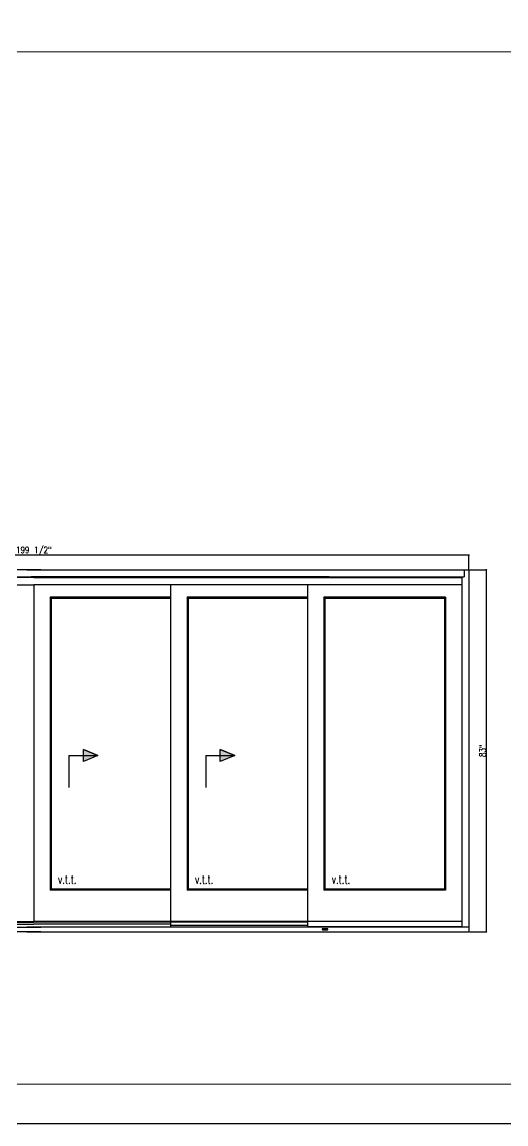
# Model space of a CAD drawing. Header units: inches. Extents: x 1985 to 11287, y 379 to 3234.
# Drawn here: x 8293.2 to 8404.1, y 1214.7 to 1467.3 of the extents above; entities that cross this region are included whole.
import ezdxf

# ---------------------------------------------------------------- set-up
doc = ezdxf.new("R2010")
doc.units = ezdxf.units.IN
doc.header["$MEASUREMENT"] = 0
doc.layers.get('0').update_dxf_attribs({"linetype": 'CONTINUOUS'})
doc.layers.get('Defpoints').update_dxf_attribs({"linetype": 'CONTINUOUS'})
for name, color, linetype in [('COTE1-1 99', 7, 'CONTINUOUS'), ('elevation 99', 7, 'CONTINUOUS'), ('opening side 99', 1, 'CONTINUOUS'), ('separation 99', 3, 'CONTINUOUS')]:
    doc.layers.add(name, color=color, linetype=linetype)
doc.styles.get("Standard").update_dxf_attribs({"font": 'txt.shx', "width": 0.8})
doc.dimstyles.new('Elevation', dxfattribs={"dimscale": 2, "dimtxt": 0.75, "dimasz": 0.0625, "dimexe": 0.0625, "dimexo": 0.0625, "dimgap": 0.0625, "dimtad": 1, "dimdec": 5, "dimzin": 0, "dimdsep": 46, "dimlunit": 5, "dimtxsty": 'Standard', "dimblk1": 'OBLIQUE', "dimblk2": 'OBLIQUE', "dimsah": 1, "dimcen": 2, "dimdle": 0.0625, "dimclrd": 1, "dimclre": 1, "dimadec": 1, "dimazin": 0, "dimtfac": 0.375, "dimtdec": 5, "dimtmove": 0, "dimatfit": 3, "dimldrblk": 'OBLIQUE', "dimfxl": 1, "dimfrac": 2, "dimtolj": 1, "dimtzin": 0, "dimarcsym": 0})

# ---------------------------------------------------------------- blocks, each defined once
blk = doc.blocks.new('_OBLIQUE')
at = {"color": 0, "linetype": 'ByBlock'}
blk.add_line((-0.5, -0.5), (0.5, 0.5), dxfattribs=at)
blk = doc.blocks.new('*D20')
at = {"layer": 'COTE1-1 99', "color": 1, "lineweight": -2, "transparency": 16777216}
for p, q in [((8195.99, 1345.14), (8395.74, 1345.14)), ((8196.12, 1341.86), (8196.12, 1345.26)), ((8395.62, 1341.86), (8395.62, 1345.26))]:
    blk.add_line(p, q, dxfattribs=at)
at = {"layer": 'Defpoints', "color": 0, "transparency": 16777216}
for p in [(8395.62, 1345.14), (8196.12, 1341.73), (8395.62, 1341.73)]:
    blk.add_point(p, dxfattribs=at)
at = {"layer": 'COTE1-1 99', "color": 1, "lineweight": -2, "transparency": 16777216, "xscale": 0.125, "yscale": 0.125, "zscale": 0.125, "rotation": 180}
blk.add_blockref('_OBLIQUE', (8196.12, 1345.14), dxfattribs=at)
at = {"layer": 'COTE1-1 99', "color": 1, "lineweight": -2, "transparency": 16777216, "xscale": 0.125, "yscale": 0.125, "zscale": 0.125}
blk.add_blockref('_OBLIQUE', (8395.62, 1345.14), dxfattribs=at)
at = {"layer": 'COTE1-1 99', "color": 0, "transparency": 16777216, "insert": (8295.87, 1346.01), "char_height": 1.5, "attachment_point": 5}
blk.add_mtext('\\A1;199 1/2"', dxfattribs=at)
blk = doc.blocks.new('*D32')
at = {"layer": 'COTE1-1 99', "color": 1, "lineweight": -2, "transparency": 16777216}
for p, q in [((8395.74, 1341.73), (8399.75, 1341.73)), ((8399.62, 1258.61), (8399.62, 1341.86)), ((8395.74, 1258.73), (8399.75, 1258.73))]:
    blk.add_line(p, q, dxfattribs=at)
at = {"layer": 'Defpoints', "color": 0, "transparency": 16777216}
for p in [(8395.62, 1341.73), (8399.62, 1341.73), (8395.62, 1258.73)]:
    blk.add_point(p, dxfattribs=at)
at = {"layer": 'COTE1-1 99', "color": 1, "lineweight": -2, "transparency": 16777216, "xscale": 0.125, "yscale": 0.125, "zscale": 0.125}
for p, rotation in [((8399.62, 1341.73), 90), ((8399.62, 1258.73), 270)]:
    blk.add_blockref('_OBLIQUE', p, dxfattribs=dict(at, rotation=rotation))
at = {"layer": 'COTE1-1 99', "color": 0, "transparency": 16777216, "insert": (8398.75, 1300.23), "char_height": 1.5, "attachment_point": 5, "rotation": 90}
blk.add_mtext('\\A1;83"', dxfattribs=at)

msp = doc.modelspace()

# ---------------------------------------------------------------- hatches: boundary and pattern name
at = {"layer": 'opening side 99'}
h = msp.add_hatch(color=256, dxfattribs=at)
h.paths.add_polyline_path([(8307.234542, 1297.798863), (8307.234542, 1299.17521), (8310.557337, 1299.17521)])
h.paths.add_polyline_path([(8310.557337, 1299.17521), (8307.234542, 1299.17521), (8307.234542, 1300.551557)])
h = msp.add_hatch(color=256, dxfattribs=at)
h.paths.add_polyline_path([(8338.609537, 1297.798863), (8338.609537, 1299.17521), (8341.932332, 1299.17521)])
h.paths.add_polyline_path([(8341.932332, 1299.17521), (8338.609537, 1299.17521), (8338.609537, 1300.551557)])

# ---------------------------------------------------------------- linework, layer by layer
at = {"layer": 'elevation 99'}
for p, q in [((8297.492643, 1341.730678), (8196.117653, 1341.730693)), ((8294.242643, 1341.730678), (8395.617633, 1341.730693)), ((8394.555133, 1341.730693), (8394.555133, 1340.105693)), ((8395.617633, 1341.730693), (8395.617633, 1258.730693)), ((8295.867643, 1339.980693), (8197.742653, 1339.980693)), ((8228.180168, 1340.105683), (8296.430143, 1340.105683)), ((8363.555118, 1340.105683), (8295.305143, 1340.105683)), ((8295.867643, 1339.980693), (8393.992633, 1339.980693)), ((8358.617633, 1340.105693), (8394.555133, 1340.105693)), ((8393.992633, 1340.105693), (8393.992633, 1259.797939)), ((8197.742653, 1338.259693), (8295.867643, 1338.259693)), ((8393.992633, 1338.259693), (8295.867643, 1338.259693)), ((8295.867643, 1338.259693), (8295.867643, 1261.110683)), ((8327.242638, 1338.259693), (8327.242638, 1259.79793)), ((8327.242638, 1338.259693), (8327.242638, 1259.79793)), ((8358.617633, 1338.259693), (8358.617633, 1259.847934)), ((8299.626577, 1335.436005), (8299.626636, 1268.244572)), ((8327.242638, 1335.436005), (8299.626577, 1335.436005)), ((8299.867648, 1335.168134), (8299.626577, 1335.436005)), ((8327.242638, 1335.168134), (8299.867648, 1335.168134)), ((8299.867648, 1335.168134), (8299.867707, 1268.485643)), ((8331.001572, 1335.436005), (8331.001631, 1268.244572)), ((8358.617633, 1335.436005), (8331.001572, 1335.436005)), ((8331.242643, 1335.168134), (8331.001572, 1335.436005)), ((8358.617633, 1335.168134), (8331.242643, 1335.168134)), ((8331.242643, 1335.168134), (8331.242702, 1268.485643)), ((8358.617633, 1335.168134), (8358.617692, 1268.485643)), ((8362.376567, 1335.436016), (8362.376626, 1268.244582)), ((8390.2337, 1335.436016), (8362.376567, 1335.436016)), ((8362.617638, 1335.168144), (8362.376567, 1335.436016)), ((8389.992628, 1335.168144), (8362.617638, 1335.168134)), ((8362.617638, 1335.168144), (8362.617697, 1268.485653)), ((8389.992628, 1335.168144), (8390.2337, 1335.436016)), ((8389.992628, 1335.168144), (8389.992687, 1268.485653)), ((8390.2337, 1335.436016), (8390.233759, 1268.244582)), ((8299.626636, 1268.244572), (8299.867707, 1268.485643)), ((8327.242638, 1268.244572), (8299.626636, 1268.244572)), ((8327.242697, 1268.485643), (8299.867707, 1268.485643)), ((8331.001631, 1268.244572), (8331.242702, 1268.485643)), ((8358.617633, 1268.244572), (8331.001631, 1268.244572)), ((8358.617692, 1268.485643), (8331.242702, 1268.485643)), ((8362.376626, 1268.244582), (8362.617697, 1268.485653)), ((8390.233759, 1268.244582), (8362.376626, 1268.244582)), ((8389.992687, 1268.485653), (8362.617697, 1268.485643)), ((8390.233759, 1268.244582), (8389.992687, 1268.485653)), ((8264.492648, 1261.110683), (8295.867643, 1261.110683)), ((8264.492648, 1260.950683), (8295.867643, 1260.950683)), ((8327.242638, 1261.110683), (8295.867643, 1261.110683)), ((8327.242638, 1260.950683), (8295.867643, 1260.950683)), ((8358.617633, 1261.110683), (8327.242638, 1261.110683)), ((8358.617633, 1260.950683), (8327.242638, 1260.950683)), ((8393.992633, 1261.110683), (8358.617633, 1261.110683)), ((8196.117653, 1259.797939), (8297.492643, 1259.797924)), ((8297.492643, 1258.730673), (8233.117653, 1258.730693)), ((8264.492648, 1260.450924), (8295.867643, 1260.450919)), ((8395.617633, 1259.797939), (8294.242643, 1259.797924)), ((8294.242643, 1258.730673), (8358.617633, 1258.730693)), ((8327.242638, 1260.450924), (8295.867643, 1260.450919)), ((8325.617638, 1258.730683), (8358.617633, 1258.730693)), ((8325.617638, 1258.730683), (8395.617633, 1258.730693)), ((8325.617638, 1258.730683), (8357.055118, 1258.730683)), ((8325.617638, 1258.730683), (8363.555118, 1258.730683)), ((8325.617638, 1258.730683), (8357.055118, 1258.730683)), ((8358.617633, 1260.157934), (8327.242638, 1260.157929)), ((8393.992633, 1259.847939), (8358.617633, 1259.847934)), ((8362.11743, 1259.45416), (8363.117633, 1259.45416)), ((8362.11743, 1259.141685), (8363.117633, 1259.141685)), ((8362.148883, 1259.397935), (8363.086383, 1259.397935)), ((8362.148883, 1259.397935), (8362.148883, 1259.197935)), ((8362.148883, 1259.197935), (8363.086383, 1259.197935)), ((8363.086383, 1259.397935), (8363.086383, 1259.197935)), ((8395.617633, 1259.797939), (8363.555118, 1259.797929))]:
    msp.add_line(p, q, dxfattribs=at)
for centre, start, end in [((8362.117633, 1259.297935), 88.97849405, 270.07439601), ((8363.117633, 1259.297935), 269.99999245, 91.0241971)]:
    msp.add_arc(centre, 0.15625, start, end, dxfattribs=at)
at = {"layer": 'opening side 99'}
for p, q in [((8303.911747, 1299.17521), (8310.557337, 1299.17521)), ((8303.911747, 1299.17521), (8303.911747, 1291.766359)), ((8310.557337, 1299.17521), (8307.234542, 1300.551557)), ((8307.234542, 1300.551557), (8310.557337, 1299.17521)), ((8307.234542, 1297.798863), (8307.234542, 1300.551557)), ((8310.557337, 1299.17521), (8307.234542, 1297.798863)), ((8335.286742, 1299.17521), (8341.932332, 1299.17521)), ((8335.286742, 1299.17521), (8335.286742, 1291.766359)), ((8341.932332, 1299.17521), (8338.609537, 1300.551557)), ((8338.609537, 1300.551557), (8341.932332, 1299.17521)), ((8338.609537, 1297.798863), (8338.609537, 1300.551557)), ((8341.932332, 1299.17521), (8338.609537, 1297.798863))]:
    msp.add_line(p, q, dxfattribs=at)
at = {"layer": 'separation 99'}
msp.add_lwpolyline([(7701.579679, 1953.271229), (8788.245413, 1953.271229), (8788.245413, 1214.666641), (7701.579679, 1214.666641)], close=True, dxfattribs=at)
at = {"layer": 'separation 99', "color": 3}
msp.add_lwpolyline([(7876.573778, 1460.358828), (8777.601674, 1460.629696), (8777.601674, 1223.895804), (7876.573778, 1223.624935)], close=True, dxfattribs=at)

# ---------------------------------------------------------------- texts
at = {"layer": 'elevation 99', "width": 0.7}
for p in [(8301.447642, 1269.731235), (8332.822637, 1269.731262), (8364.197632, 1269.73129)]:
    msp.add_text('v.t.t.', height=2, dxfattribs=at).set_placement(p)

# ---------------------------------------------------------------- dimensions: what is measured, and where the dimension line sits
at = {"layer": 'COTE1-1 99'}
dim = msp.add_linear_dim(base=(8395.617633, 1345.13836), p1=(8196.117653, 1341.730693), p2=(8395.617633, 1341.730678), dimstyle='Elevation', override={"dimpost": '"'}, dxfattribs=at)
dim.commit()
dim.dimension.update_dxf_attribs({"geometry": '*D20', "text_midpoint": (8295.867643, 1346.01336)})
dim = msp.add_linear_dim(base=(8399.621187, 1341.730693), p1=(8395.617633, 1258.730693), p2=(8395.617633, 1341.730693), angle=90, dimstyle='Elevation', override={"dimpost": '"'}, dxfattribs=at)
dim.commit()
dim.dimension.update_dxf_attribs({"geometry": '*D32', "text_midpoint": (8398.746187, 1300.230693)})

doc.saveas('drawing.dxf')
